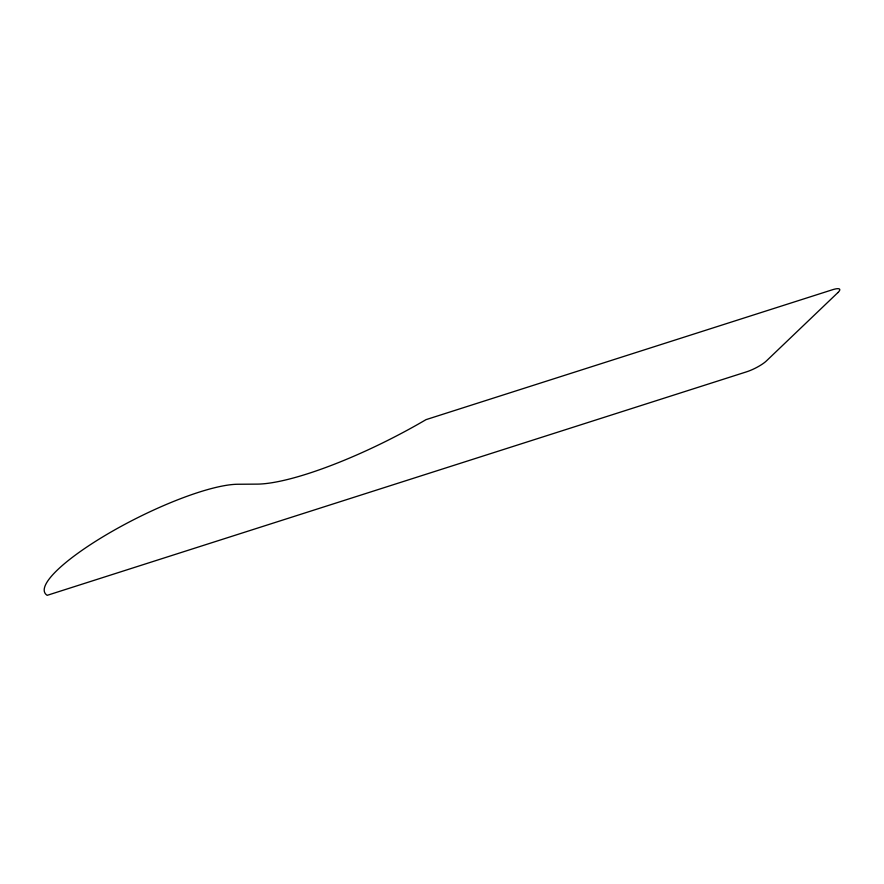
<?xml version="1.0" encoding="UTF-8"?>
<svg xmlns="http://www.w3.org/2000/svg" width="884" height="884" viewBox="0 0 884 884"><rect width="100%" height="100%" fill="white"/><g stroke="black" fill="none" stroke-linecap="round" stroke-linejoin="round"><path stroke-width="1.33" d="M837.921 292.56L766.395 360.937A16.21 3.569 -26.7 0 1 746.549 371.832L47.195 595.33A115.539 25.404 -26.7 0 1 109.097 533.129A115.539 25.404 -26.7 0 1 237.73 484.255L257.078 484.123A150.435 33.073 -26.7 0 0 426.011 419.646L832.374 289.775A16.21 3.569 -26.7 0 1 837.921 292.56"/></g></svg>
